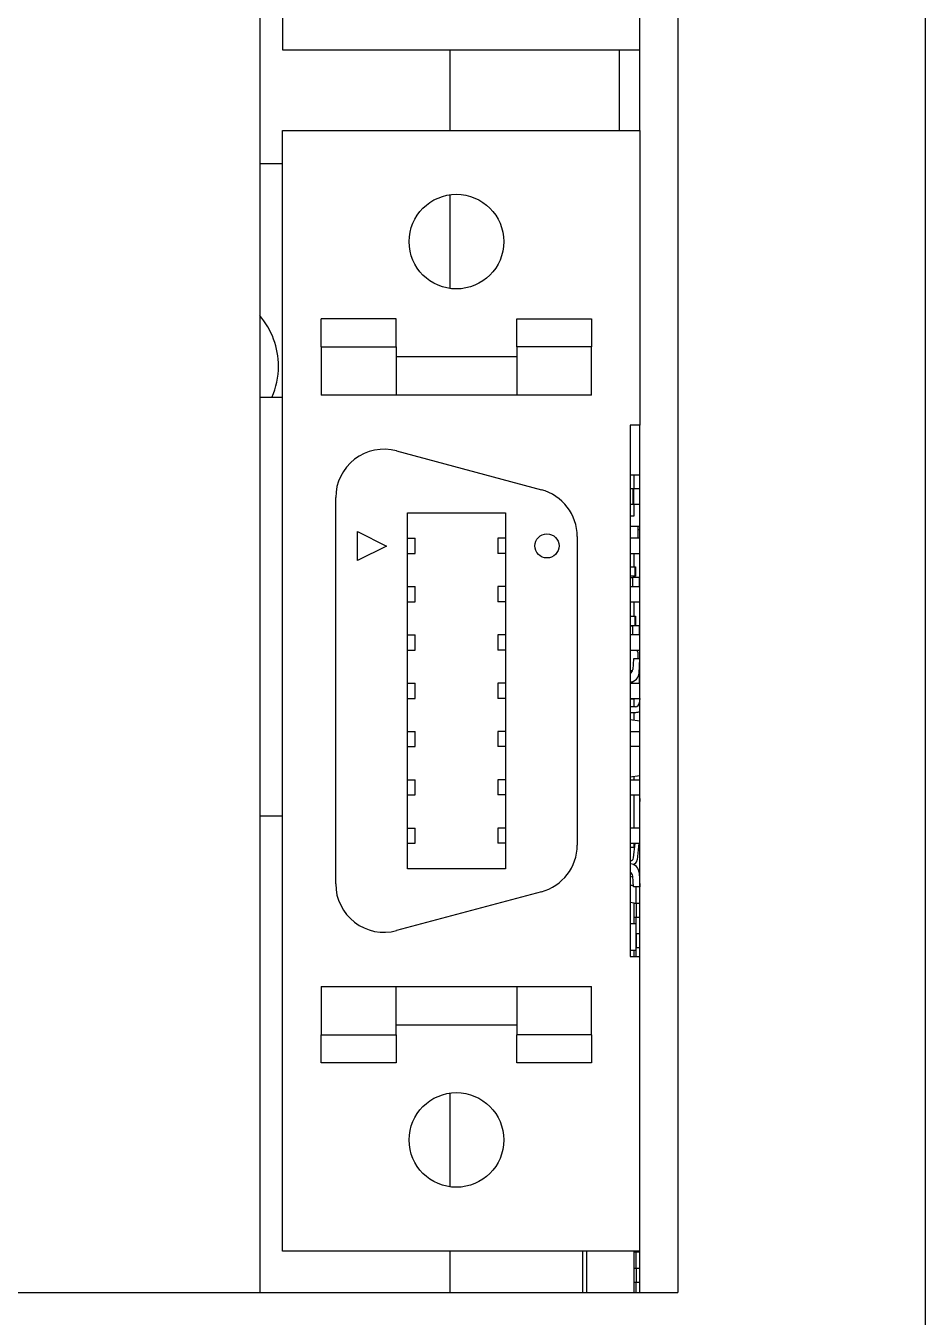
# Model space of a CAD drawing. Header units: millimetres. Extents: x 2121 to 4904, y 892 to 1933.
# Drawn here: x 2355.4 to 2402.7, y 1332.4 to 1400.3 of the extents above; entities that cross this region are included whole.
import ezdxf

# ---------------------------------------------------------------- set-up
doc = ezdxf.new("R2010")
doc.units = ezdxf.units.MM
doc.header["$LTSCALE"] = 1.8
doc.layers.add('치수(ISO)', color=7, linetype='Continuous', lineweight=25)

msp = doc.modelspace()

# ---------------------------------------------------------------- linework, layer by layer
at = {"layer": '치수(ISO)', "color": 7}
for p, q in [((2402.65, 1639.801), (2402.65, 1289.801)), ((2389.65, 1544.001), (2389.65, 1333.701)), ((2367.65, 1466.701), (2367.65, 1333.701)), ((2368.854, 1465.601), (2368.854, 1399.053)), ((2387.65, 1399.053), (2387.65, 1413.277)), ((2368.854, 1399.053), (2380.574, 1399.053)), ((2377.65, 1399.053), (2377.65, 1394.801)), ((2380.574, 1399.053), (2387.65, 1399.053)), ((2386.55, 1399.053), (2386.55, 1394.801)), ((2387.65, 1394.801), (2387.65, 1399.053)), ((2368.854, 1394.801), (2387.65, 1394.801)), ((2368.854, 1335.873), (2368.854, 1394.801)), ((2387.65, 1394.801), (2387.65, 1379.307)), ((2367.65, 1393.069), (2368.854, 1393.069)), ((2377.65, 1391.424), (2377.65, 1386.494)), ((2374.823, 1384.895), (2370.886, 1384.895)), ((2370.886, 1383.429), (2370.886, 1384.895)), ((2374.823, 1383.429), (2374.823, 1384.895)), ((2381.173, 1383.429), (2381.173, 1384.895)), ((2381.173, 1384.895), (2385.11, 1384.895)), ((2385.11, 1384.895), (2385.11, 1383.429)), ((2370.886, 1383.429), (2374.823, 1383.429)), ((2370.886, 1383.429), (2370.886, 1380.889)), ((2374.823, 1383.429), (2374.823, 1380.889)), ((2385.11, 1383.429), (2381.173, 1383.429)), ((2381.173, 1383.429), (2381.173, 1380.889)), ((2385.11, 1380.889), (2385.11, 1383.429)), ((2374.823, 1382.921), (2381.173, 1382.921)), ((2368.854, 1380.769), (2367.65, 1380.769)), ((2374.823, 1380.889), (2370.886, 1380.889)), ((2381.173, 1380.889), (2374.823, 1380.889)), ((2385.11, 1380.889), (2381.173, 1380.889)), ((2387.65, 1379.307), (2387.142, 1379.307)), ((2387.142, 1379.307), (2387.142, 1351.367)), ((2387.65, 1351.367), (2387.65, 1379.307)), ((2374.846, 1377.951), (2382.466, 1375.909)), ((2387.142, 1376.7), (2387.64, 1376.7)), ((2387.35, 1375.961), (2387.35, 1376.7)), ((2387.275, 1375.961), (2387.142, 1375.961)), ((2387.275, 1375.961), (2387.275, 1375.141)), ((2387.31, 1375.961), (2387.275, 1375.961)), ((2387.65, 1375.961), (2387.31, 1375.961)), ((2387.31, 1375.961), (2387.31, 1375.141)), ((2371.648, 1355.177), (2371.648, 1375.497)), ((2375.423, 1355.975), (2375.423, 1374.7)), ((2375.423, 1374.7), (2380.574, 1374.7)), ((2380.574, 1374.7), (2380.574, 1355.975)), ((2387.275, 1375.141), (2387.142, 1375.141)), ((2387.31, 1375.141), (2387.275, 1375.141)), ((2387.65, 1375.141), (2387.31, 1375.141)), ((2387.35, 1374.541), (2387.35, 1375.141)), ((2387.142, 1374.541), (2387.35, 1374.541)), ((2387.142, 1374.001), (2387.45, 1374.001)), ((2387.45, 1374.001), (2387.65, 1374.001)), ((2387.53, 1374.001), (2387.53, 1373.356)), ((2372.794, 1373.711), (2374.318, 1372.949)), ((2372.794, 1372.187), (2372.794, 1373.711)), ((2375.423, 1373.356), (2375.822, 1373.356)), ((2375.822, 1372.558), (2375.822, 1373.356)), ((2380.175, 1373.356), (2380.175, 1372.558)), ((2380.574, 1373.356), (2380.175, 1373.356)), ((2384.348, 1373.455), (2384.348, 1357.219)), ((2387.65, 1373.356), (2387.142, 1373.356)), ((2387.65, 1373.801), (2387.53, 1373.801)), ((2374.318, 1372.949), (2372.794, 1372.187)), ((2375.423, 1372.558), (2375.822, 1372.558)), ((2380.574, 1372.558), (2380.175, 1372.558)), ((2387.142, 1372.558), (2387.65, 1372.558)), ((2387.35, 1371.861), (2387.35, 1372.558)), ((2387.142, 1371.861), (2387.398, 1371.861)), ((2387.398, 1371.861), (2387.408, 1371.861)), ((2387.398, 1371.361), (2387.398, 1371.861)), ((2387.408, 1371.861), (2387.408, 1371.361)), ((2387.398, 1371.361), (2387.142, 1371.361)), ((2387.142, 1371.299), (2387.184, 1371.299)), ((2387.184, 1371.299), (2387.271, 1371.299)), ((2387.63, 1371.299), (2387.271, 1371.299)), ((2387.271, 1370.816), (2387.271, 1371.299)), ((2387.35, 1371.299), (2387.35, 1371.361)), ((2387.408, 1371.361), (2387.398, 1371.361)), ((2387.63, 1370.816), (2387.63, 1371.299)), ((2375.423, 1370.816), (2375.822, 1370.816)), ((2375.822, 1370.018), (2375.822, 1370.816)), ((2380.175, 1370.816), (2380.175, 1370.018)), ((2380.574, 1370.816), (2380.175, 1370.816)), ((2387.142, 1370.816), (2387.65, 1370.816)), ((2375.423, 1370.018), (2375.822, 1370.018)), ((2380.574, 1370.018), (2380.175, 1370.018)), ((2387.142, 1370.018), (2387.65, 1370.018)), ((2387.35, 1369.261), (2387.35, 1370.018)), ((2387.142, 1369.261), (2387.398, 1369.261)), ((2387.398, 1369.261), (2387.408, 1369.261)), ((2387.398, 1368.761), (2387.398, 1369.261)), ((2387.408, 1369.261), (2387.408, 1368.761)), ((2387.398, 1368.761), (2387.142, 1368.761)), ((2387.142, 1368.759), (2387.184, 1368.759)), ((2387.184, 1368.759), (2387.271, 1368.759)), ((2387.63, 1368.759), (2387.271, 1368.759)), ((2387.271, 1368.276), (2387.271, 1368.759)), ((2387.35, 1368.759), (2387.35, 1368.761)), ((2387.408, 1368.761), (2387.398, 1368.761)), ((2387.63, 1368.276), (2387.63, 1368.759)), ((2375.423, 1368.276), (2375.822, 1368.276)), ((2375.822, 1367.478), (2375.822, 1368.276)), ((2380.175, 1368.276), (2380.175, 1367.478)), ((2380.574, 1368.276), (2380.175, 1368.276)), ((2387.65, 1368.276), (2387.142, 1368.276)), ((2375.423, 1367.478), (2375.822, 1367.478)), ((2380.574, 1367.478), (2380.175, 1367.478)), ((2387.142, 1367.478), (2387.65, 1367.478)), ((2387.53, 1367.373), (2387.53, 1367.021)), ((2387.142, 1366.401), (2387.26, 1366.401)), ((2387.31, 1367.021), (2387.275, 1366.448)), ((2387.65, 1367.021), (2387.31, 1367.021)), ((2387.604, 1366.261), (2387.65, 1367.021)), ((2387.65, 1366.401), (2387.613, 1366.401)), ((2387.65, 1366.601), (2387.625, 1366.601)), ((2375.423, 1365.736), (2375.822, 1365.736)), ((2375.822, 1364.938), (2375.822, 1365.736)), ((2380.175, 1365.736), (2380.175, 1364.938)), ((2380.574, 1365.736), (2380.175, 1365.736)), ((2387.142, 1365.736), (2387.65, 1365.736)), ((2387.271, 1365.736), (2387.271, 1365.826)), ((2387.63, 1366.219), (2387.6, 1366.219)), ((2387.63, 1365.736), (2387.63, 1366.219)), ((2375.423, 1364.938), (2375.822, 1364.938)), ((2380.574, 1364.938), (2380.175, 1364.938)), ((2387.142, 1364.938), (2387.65, 1364.938)), ((2387.142, 1364.921), (2387.35, 1364.921)), ((2387.419, 1364.501), (2387.142, 1364.496)), ((2387.35, 1364.5), (2387.35, 1364.921)), ((2387.637, 1364.938), (2387.615, 1364.684)), ((2387.142, 1364.196), (2387.425, 1364.201)), ((2387.65, 1363.74), (2387.142, 1363.811)), ((2387.35, 1363.782), (2387.35, 1364.2)), ((2375.423, 1363.196), (2375.822, 1363.196)), ((2375.822, 1362.398), (2375.822, 1363.196)), ((2380.175, 1363.196), (2380.175, 1362.398)), ((2380.574, 1363.196), (2380.175, 1363.196)), ((2387.142, 1363.196), (2387.65, 1363.196)), ((2375.423, 1362.398), (2375.822, 1362.398)), ((2380.574, 1362.398), (2380.175, 1362.398)), ((2387.65, 1362.398), (2387.142, 1362.398)), ((2375.423, 1360.656), (2375.822, 1360.656)), ((2375.822, 1359.858), (2375.822, 1360.656)), ((2380.175, 1360.656), (2380.175, 1359.858)), ((2380.574, 1360.656), (2380.175, 1360.656)), ((2387.65, 1360.863), (2387.142, 1360.791)), ((2387.142, 1360.656), (2387.65, 1360.656)), ((2387.35, 1360.656), (2387.35, 1360.821)), ((2375.423, 1359.858), (2375.822, 1359.858)), ((2380.574, 1359.858), (2380.175, 1359.858)), ((2387.142, 1359.858), (2387.65, 1359.858)), ((2387.35, 1358.116), (2387.35, 1359.858)), ((2387.62, 1359.858), (2387.65, 1359.514)), ((2367.65, 1358.769), (2368.854, 1358.769)), ((2375.423, 1358.116), (2375.822, 1358.116)), ((2375.822, 1357.318), (2375.822, 1358.116)), ((2380.175, 1358.116), (2380.175, 1357.318)), ((2380.574, 1358.116), (2380.175, 1358.116)), ((2387.65, 1358.116), (2387.142, 1358.116)), ((2375.423, 1357.318), (2375.822, 1357.318)), ((2380.574, 1357.318), (2380.175, 1357.318)), ((2387.142, 1357.318), (2387.65, 1357.318)), ((2387.142, 1357.121), (2387.35, 1357.121)), ((2387.309, 1356.543), (2387.397, 1357.318)), ((2387.35, 1357.121), (2387.35, 1357.318)), ((2387.598, 1357.318), (2387.5, 1356.45)), ((2387.142, 1356.401), (2387.15, 1356.401)), ((2380.574, 1355.975), (2375.423, 1355.975)), ((2387.278, 1355.54), (2387.142, 1355.569)), ((2387.31, 1355.021), (2387.275, 1355.594)), ((2387.604, 1355.782), (2387.65, 1355.021)), ((2387.306, 1355.091), (2387.142, 1355.105)), ((2387.65, 1355.021), (2387.31, 1355.021)), ((2387.45, 1354.171), (2387.45, 1355.021)), ((2382.466, 1354.765), (2374.846, 1352.724)), ((2387.142, 1354.214), (2387.35, 1354.188)), ((2387.35, 1353.101), (2387.35, 1354.188)), ((2387.35, 1354.171), (2387.452, 1354.171)), ((2387.452, 1354.171), (2387.452, 1353.431)), ((2387.452, 1354.171), (2387.65, 1354.171)), ((2387.142, 1353.101), (2387.45, 1353.101)), ((2387.35, 1353.431), (2387.452, 1353.431)), ((2387.45, 1353.101), (2387.45, 1353.431)), ((2387.45, 1351.701), (2387.45, 1353.101)), ((2387.452, 1353.431), (2387.65, 1353.431)), ((2387.45, 1352.571), (2387.452, 1352.571)), ((2387.452, 1352.571), (2387.452, 1351.831)), ((2387.452, 1352.571), (2387.65, 1352.571)), ((2387.142, 1351.701), (2387.45, 1351.701)), ((2387.35, 1351.367), (2387.35, 1351.701)), ((2387.45, 1351.831), (2387.452, 1351.831)), ((2387.45, 1351.367), (2387.45, 1351.701)), ((2387.452, 1351.831), (2387.65, 1351.831)), ((2387.142, 1351.367), (2387.65, 1351.367)), ((2387.65, 1335.873), (2387.65, 1351.367)), ((2370.886, 1349.786), (2374.823, 1349.786)), ((2370.886, 1349.786), (2370.886, 1347.246)), ((2374.823, 1347.246), (2374.823, 1349.786)), ((2374.823, 1349.786), (2381.173, 1349.786)), ((2381.173, 1349.786), (2381.173, 1347.246)), ((2381.173, 1349.786), (2385.11, 1349.786)), ((2385.11, 1347.246), (2385.11, 1349.786)), ((2381.173, 1347.754), (2374.823, 1347.754)), ((2370.886, 1347.246), (2374.823, 1347.246)), ((2370.886, 1345.779), (2370.886, 1347.246)), ((2374.823, 1347.246), (2374.823, 1345.779)), ((2385.11, 1347.246), (2381.173, 1347.246)), ((2381.173, 1345.779), (2381.173, 1347.246)), ((2385.11, 1347.246), (2385.11, 1345.779)), ((2374.823, 1345.779), (2370.886, 1345.779)), ((2385.11, 1345.779), (2381.173, 1345.779)), ((2377.65, 1344.18), (2377.65, 1339.25)), ((2387.65, 1335.873), (2368.854, 1335.873)), ((2377.65, 1335.873), (2377.65, 1333.701)), ((2384.65, 1333.701), (2384.65, 1335.873)), ((2384.85, 1333.701), (2384.85, 1335.873)), ((2387.35, 1333.701), (2387.35, 1335.873)), ((2387.452, 1335.873), (2387.452, 1335.831)), ((2387.65, 1333.701), (2387.65, 1335.873)), ((2387.35, 1335.831), (2387.452, 1335.831)), ((2387.45, 1334.971), (2387.45, 1335.831)), ((2387.452, 1335.831), (2387.65, 1335.831)), ((2387.35, 1334.971), (2387.452, 1334.971)), ((2387.452, 1334.971), (2387.452, 1334.231)), ((2387.452, 1334.971), (2387.65, 1334.971)), ((2387.35, 1334.231), (2387.452, 1334.231)), ((2387.45, 1333.701), (2387.45, 1334.231)), ((2387.452, 1334.231), (2387.65, 1334.231)), ((2354.05, 1333.701), (2389.65, 1333.701))]:
    msp.add_line(p, q, dxfattribs=at)
for centre, radius in [((2377.998, 1388.959), 2.489), ((2382.758, 1372.957), 0.635), ((2377.998, 1341.715), 2.489)]:
    msp.add_circle(centre, radius, dxfattribs=at)
for centre, radius, start, end in [((2364.56, 1382.409), 4.08, 0, 40.76861), ((2364.56, 1382.409), 4.08, 336.29919, 0), ((2374.188, 1375.497), 2.54, 75, 180), ((2387.64, 1376.71), 0.01, 270, 0), ((2381.808, 1373.455), 2.54, 0, 75), ((2387.33, 1367.373), 0.2, 0, 31.79268), ((2386.886, 1366.541), 0.4, 309.91747, 346.51712), ((2387.115, 1366.29), 0.489, 273.15705, 356.49988), ((2387.416, 1364.701), 0.2, 271, 355), ((2387.416, 1364.701), 0.5, 271, 297.98556), ((2381.808, 1357.219), 2.54, 285, 0), ((2387.115, 1355.752), 0.489, 3.50012, 86.84295), ((2387.15, 1356.561), 0.16, 270, 353.54713), ((2387.222, 1356.481), 0.28, 283.8811, 353.54713), ((2386.886, 1355.501), 0.4, 13.48288, 50.08253), ((2374.188, 1355.177), 2.54, 180, 285)]:
    msp.add_arc(centre, radius, start, end, dxfattribs=at)

doc.saveas('drawing.dxf')
